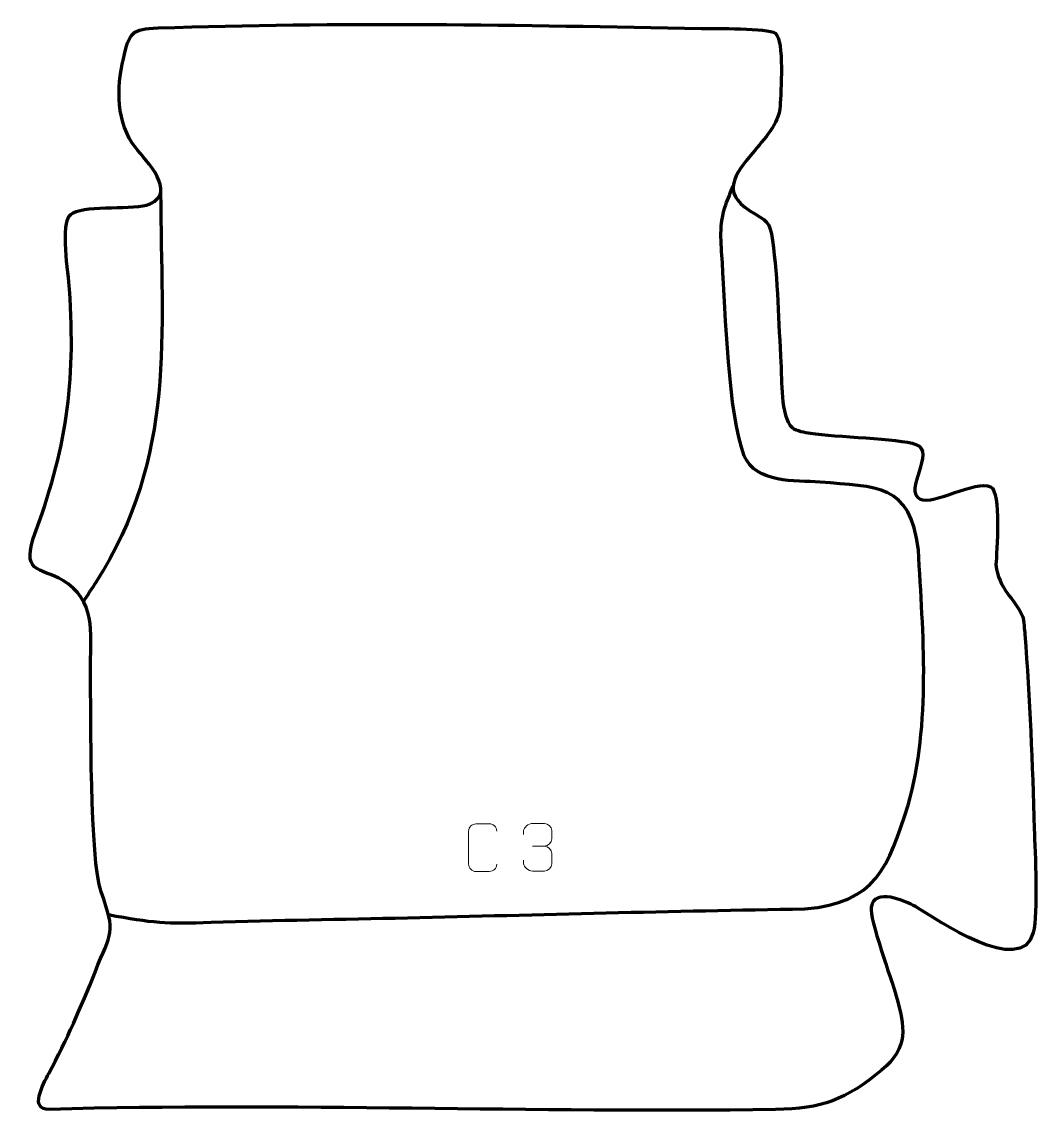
# Model space of a CAD drawing. Header units: millimetres. Extents: x -532 to 1, y 200 to 773.
import ezdxf

# ---------------------------------------------------------------- set-up
doc = ezdxf.new("R2010")
doc.units = ezdxf.units.MM
doc.header["$MEASUREMENT"] = 0
doc.layers.add('layer 2', color=7, linetype='Continuous')
doc.layers.add('layer 3', color=7, linetype='Continuous')

msp = doc.modelspace()

# ---------------------------------------------------------------- linework, layer by layer
at = {"layer": 'layer 2', "color": 140, "lineweight": 158}
for points, knots in [([(-458.845, 683.0239), (-458.5904, 608.5283), (-450.3948, 545.075), (-492.8664, 478.655), (-492.8664, 478.655), (-495.0104, 475.3021), (-497.1904, 471.9701), (-499.3389, 468.6187)], [0, 0, 0, 0, 0.33333333, 0.33333333, 0.33333333, 0.33333333, 1, 1, 1, 1]), ([(-486.193, 304.4501), (-463.6259, 300.1118), (-455.4298, 299.5936), (-432.3884, 300.3808), (-432.3884, 300.3808), (-398.056, 301.5538), (-363.6925, 301.972), (-329.3487, 302.7497), (-329.3487, 302.7497), (-259.8412, 304.3954), (-190.4396, 306.3712), (-120.9107, 307.4265), (-120.9107, 307.4265), (-83.1928, 310.7547), (-77.428, 329.102), (-66.7204, 361.8066), (-66.7204, 361.8066), (-54.7233, 405.4001), (-58.8975, 451.1989), (-61.4142, 495.7354), (-61.4142, 495.7354), (-65.372, 530.7599), (-83.2402, 528.6232), (-112.8977, 531.2714), (-112.8977, 531.2714), (-126.0516, 532.1058), (-146.3788, 530.5731), (-152.7046, 545.0467), (-152.7046, 545.0467), (-161.265, 567.6267), (-162.4252, 620.0296), (-164.2004, 646.3476), (-164.2004, 646.3476), (-164.9169, 656.9706), (-166.0349, 666.4995), (-162.4358, 676.6365), (-162.4358, 676.6365), (-161.2576, 679.9549), (-159.8588, 683.2421), (-158.5287, 686.5055)], [0, 0, 0, 0, 0.09090909, 0.09090909, 0.09090909, 0.09090909, 0.18181818, 0.18181818, 0.18181818, 0.18181818, 0.27272727, 0.27272727, 0.27272727, 0.27272727, 0.36363636, 0.36363636, 0.36363636, 0.36363636, 0.45454545, 0.45454545, 0.45454545, 0.45454545, 0.54545455, 0.54545455, 0.54545455, 0.54545455, 0.63636364, 0.63636364, 0.63636364, 0.63636364, 0.72727273, 0.72727273, 0.72727273, 0.72727273, 0.81818182, 0.81818182, 0.81818182, 0.81818182, 1, 1, 1, 1])]:
    msp.add_open_spline(points, degree=3, knots=knots, dxfattribs=at)
at = {"layer": 'layer 3', "color": 242, "lineweight": 158}
msp.add_open_spline([(-466.2389, 676.4862), (-476.0033, 674.1875), (-500.4066, 676.6308), (-505.9857, 671.6871), (-505.9857, 671.6871), (-511.6181, 666.696), (-507.1564, 640.5783), (-506.6215, 632.4045), (-506.6215, 632.4045), (-503.3018, 581.6771), (-508.0989, 549.399), (-525.647, 501.6986), (-525.647, 501.6986), (-531.6371, 482.26), (-520.6463, 487.0182), (-507.3423, 477.9803), (-507.3423, 477.9803), (-492.2563, 466.1957), (-495.7614, 449.4927), (-495.6106, 432.2363), (-495.6106, 432.2363), (-495.3937, 409.6244), (-496.0347, 333.1617), (-490.0682, 316.414), (-490.0682, 316.414), (-482.0104, 294.0812), (-484.6412, 295.9625), (-493.228, 274.2679), (-493.228, 274.2679), (-500.766, 255.3293), (-507.9118, 239.1418), (-517.4698, 221.0948), (-517.4698, 221.0948), (-520.5194, 215.3368), (-527.9125, 201.9227), (-517.3262, 202.235), (-517.3262, 202.235), (-391.0025, 205.8505), (-263.1409, 200.2681), (-136.3743, 202.1853), (-136.3743, 202.1853), (-111.7426, 202.5579), (-99.5918, 207.2862), (-80.6773, 222.8121), (-80.6773, 222.8121), (-66.108, 234.8943), (-68.63, 245.1556), (-73.0077, 261.6726), (-73.0077, 261.6726), (-75.3734, 270.2158), (-87.2577, 302.3685), (-86.1828, 308.3969), (-86.1828, 308.3969), (-84.3275, 318.8022), (-68.3266, 311.5505), (-62.9813, 308.6446), (-62.9813, 308.6446), (-51.8647, 302.018), (-7.3587, 270.8334), (-1.1074, 295.0845), (-1.1074, 295.0845), (1.4388, 304.9618), (-0.2412, 337.1395), (-0.5876, 349.3844), (-0.5876, 349.3844), (-1.5441, 383.1899), (-3.0019, 417.7008), (-5.5769, 451.4318), (-5.5769, 451.4318), (-5.7311, 453.4268), (-6.0686, 458.8142), (-6.6624, 460.6225), (-6.6624, 460.6225), (-10.8147, 470.4864), (-19.4642, 475.06), (-20.6886, 487.9686), (-20.6886, 487.9686), (-20.4388, 494.6593), (-17.6576, 525.9817), (-23.5838, 528.8679), (-23.5838, 528.8679), (-31.2757, 532.6141), (-53.3647, 518.9668), (-60.531, 522.3466), (-60.531, 522.3466), (-69.6397, 526.6424), (-51.9186, 547.2579), (-62.7104, 551.0742), (-62.7104, 551.0742), (-71.7098, 554.2566), (-105.0926, 554.8629), (-117.9692, 556.9034), (-117.9692, 556.9034), (-120.9995, 557.3836), (-125.1797, 558.0095), (-127.671, 559.9154), (-127.671, 559.9154), (-133.8195, 565.6209), (-132.9808, 585.1916), (-133.5122, 593.8243), (-133.5122, 593.8243), (-134.7404, 614.611), (-135.1151, 637.6522), (-137.8899, 658.073), (-137.8899, 658.073), (-139.2652, 668.1947), (-140.8819, 668.078), (-149.8536, 673.5701), (-149.8536, 673.5701), (-165.0596, 683.6016), (-157.5731, 692.5105), (-148.3626, 703.8506), (-148.3626, 703.8506), (-142.1788, 711.4641), (-134.625, 718.5805), (-133.9328, 728.6981), (-133.9328, 728.6981), (-133.5804, 735.4722), (-131.6046, 762.8771), (-136.4396, 766.7243), (-136.4396, 766.7243), (-140.1294, 769.6603), (-168.2751, 769.018), (-175.2325, 769.1621), (-175.2325, 769.1621), (-268.9098, 771.1021), (-366.7756, 772.6862), (-460.1018, 769.5039), (-460.1018, 769.5039), (-474.0818, 769.0272), (-475.1774, 767.1579), (-478.3811, 753.3583), (-478.3811, 753.3583), (-481.9996, 737.7723), (-482.171, 719.7533), (-471.9095, 706.5598), (-471.9095, 706.5598), (-466.3393, 699.797), (-450.1252, 683.3344), (-464.4083, 677.1813), (-464.4083, 677.1813), (-464.4083, 677.1813), (-466.2389, 676.4862), (-466.2389, 676.4862)], degree=3, knots=[0, 0, 0, 0, 0.02702703, 0.02702703, 0.02702703, 0.02702703, 0.05405405, 0.05405405, 0.05405405, 0.05405405, 0.08108108, 0.08108108, 0.08108108, 0.08108108, 0.10810811, 0.10810811, 0.10810811, 0.10810811, 0.13513514, 0.13513514, 0.13513514, 0.13513514, 0.16216216, 0.16216216, 0.16216216, 0.16216216, 0.18918919, 0.18918919, 0.18918919, 0.18918919, 0.21621622, 0.21621622, 0.21621622, 0.21621622, 0.24324324, 0.24324324, 0.24324324, 0.24324324, 0.27027027, 0.27027027, 0.27027027, 0.27027027, 0.2972973, 0.2972973, 0.2972973, 0.2972973, 0.32432432, 0.32432432, 0.32432432, 0.32432432, 0.35135135, 0.35135135, 0.35135135, 0.35135135, 0.37837838, 0.37837838, 0.37837838, 0.37837838, 0.40540541, 0.40540541, 0.40540541, 0.40540541, 0.43243243, 0.43243243, 0.43243243, 0.43243243, 0.45945946, 0.45945946, 0.45945946, 0.45945946, 0.48648649, 0.48648649, 0.48648649, 0.48648649, 0.51351351, 0.51351351, 0.51351351, 0.51351351, 0.54054054, 0.54054054, 0.54054054, 0.54054054, 0.56756757, 0.56756757, 0.56756757, 0.56756757, 0.59459459, 0.59459459, 0.59459459, 0.59459459, 0.62162162, 0.62162162, 0.62162162, 0.62162162, 0.64864865, 0.64864865, 0.64864865, 0.64864865, 0.67567568, 0.67567568, 0.67567568, 0.67567568, 0.7027027, 0.7027027, 0.7027027, 0.7027027, 0.72972973, 0.72972973, 0.72972973, 0.72972973, 0.75675676, 0.75675676, 0.75675676, 0.75675676, 0.78378378, 0.78378378, 0.78378378, 0.78378378, 0.81081081, 0.81081081, 0.81081081, 0.81081081, 0.83783784, 0.83783784, 0.83783784, 0.83783784, 0.86486486, 0.86486486, 0.86486486, 0.86486486, 0.89189189, 0.89189189, 0.89189189, 0.89189189, 0.91891892, 0.91891892, 0.91891892, 0.91891892, 0.94594595, 0.94594595, 0.94594595, 0.94594595, 1, 1, 1, 1], dxfattribs=at)
at = {"layer": 'layer 3', "color": 250, "lineweight": 9}
for points, knots in [([(-282.493, 330.8773), (-282.6328, 328.5539), (-284.31, 327.0743), (-286.4577, 327.0635), (-286.4577, 327.0635), (-288.7896, 327.0639), (-291.1215, 327.0639), (-293.453, 327.0635), (-293.453, 327.0635), (-295.378, 326.9581), (-297.3501, 328.8426), (-297.3389, 330.8599), (-297.3389, 330.8599), (-297.3385, 336.63), (-297.3385, 342.3997), (-297.3389, 348.169), (-297.3389, 348.169), (-297.3347, 350.3071), (-295.588, 352.0263), (-293.4356, 352.0128), (-293.4356, 352.0128), (-291.1099, 352.0128), (-288.7838, 352.0128), (-286.4577, 352.0128), (-286.4577, 352.0128), (-284.5111, 352.0483), (-282.5197, 350.5568), (-282.493, 348.1192)], [0, 0, 0, 0, 0.125, 0.125, 0.125, 0.125, 0.25, 0.25, 0.25, 0.25, 0.375, 0.375, 0.375, 0.375, 0.5, 0.5, 0.5, 0.5, 0.625, 0.625, 0.625, 0.625, 0.75, 0.75, 0.75, 0.75, 1, 1, 1, 1]), ([(-268.4667, 346.5104), (-268.4667, 346.5104), (-268.4667, 348.3676), (-268.4667, 348.3676), (-268.4667, 348.3676), (-268.481, 350.1095), (-265.8165, 352.2276), (-263.7574, 352.2049), (-263.7574, 352.2049), (-261.6933, 352.2049), (-259.6293, 352.2049), (-257.5656, 352.2049), (-257.5656, 352.2049), (-255.3711, 352.2137), (-253.7728, 350.3669), (-253.7284, 348.4548), (-253.7284, 348.4548), (-253.7288, 347.0197), (-253.7288, 345.5846), (-253.7284, 344.1491), (-253.7284, 344.1491), (-253.777, 342.4956), (-255.3796, 340.2656), (-257.5779, 340.2756), (-257.5779, 340.2756), (-255.3742, 340.2644), (-253.7662, 338.4612), (-253.7122, 336.4017), (-253.7122, 336.4017), (-253.7126, 334.617), (-253.7126, 332.8323), (-253.7122, 331.0472), (-253.7122, 331.0472), (-253.7021, 328.9858), (-255.757, 327.2227), (-257.5779, 327.2308), (-257.5779, 327.2308), (-259.6432, 327.2311), (-261.7084, 327.2311), (-263.774, 327.2308), (-263.774, 327.2308), (-265.9426, 327.2423), (-268.4736, 329.6425), (-268.4922, 331.1043), (-268.4922, 331.1043), (-268.4922, 331.1043), (-268.4922, 333.0129), (-268.4922, 333.0129)], [0, 0, 0, 0, 0.07692308, 0.07692308, 0.07692308, 0.07692308, 0.15384615, 0.15384615, 0.15384615, 0.15384615, 0.23076923, 0.23076923, 0.23076923, 0.23076923, 0.30769231, 0.30769231, 0.30769231, 0.30769231, 0.38461538, 0.38461538, 0.38461538, 0.38461538, 0.46153846, 0.46153846, 0.46153846, 0.46153846, 0.53846154, 0.53846154, 0.53846154, 0.53846154, 0.61538462, 0.61538462, 0.61538462, 0.61538462, 0.69230769, 0.69230769, 0.69230769, 0.69230769, 0.76923077, 0.76923077, 0.76923077, 0.76923077, 0.84615385, 0.84615385, 0.84615385, 0.84615385, 1, 1, 1, 1])]:
    msp.add_open_spline(points, degree=3, knots=knots, dxfattribs=at)
msp.add_open_spline([(-263.757, 340.2652), (-263.757, 340.2652), (-257.5606, 340.2652), (-257.5606, 340.2652)], degree=3, dxfattribs=at)

doc.saveas('drawing.dxf')
